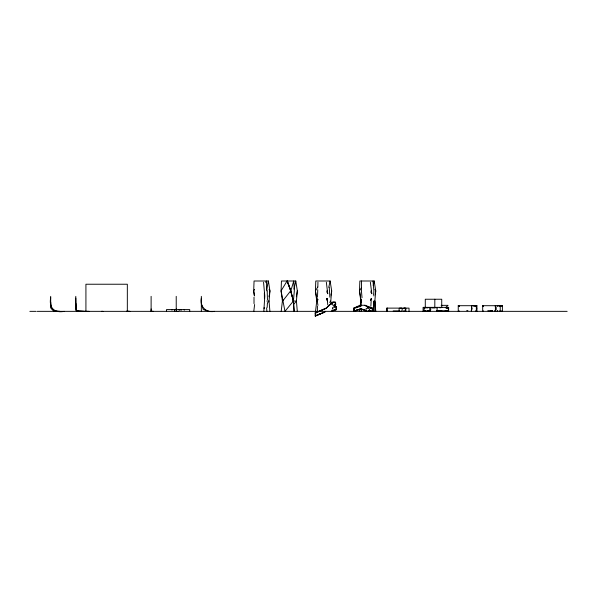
<?xml version="1.0" encoding="UTF-8"?>
<svg xmlns="http://www.w3.org/2000/svg" width="597" height="597" viewBox="0 0 597 597"><rect width="100%" height="100%" fill="white"/><g stroke="black" fill="none" stroke-linecap="round" stroke-linejoin="round"><path stroke-width="0.9" d="M254.009 297.231L254.023 303.627M267.449 299.784L267.202 290.918M317.373 311.35L317.425 306.194M370.849 306.194L371.304 298.41L370.409 300.381L371.215 299.149L370.633 299.993M317.94 282.232L317.835 287.179M317.753 289.672L317.507 297.231M472.085 306.134L472.1 305.701M361.521 281L361.431 290.911L362.028 297.657M315.462 312.776L315.462 316M354.125 308.119L354.006 311.35L356.782 310.209M267.366 303.627L267.18 307.485M374.304 301.052L373.767 311.35M263.837 311.35L264.792 296.008L263.553 282.232M264.105 308.768L264.187 307.485M373.662 294.269L373.886 290.911L372.991 281M476.697 309.052L476.697 308M281.187 311.35L282.411 301.037L281.075 290.873L281.448 281L295.776 281L297.336 290.873L296.425 301.037L297.291 311.35M331.059 304.477L330.768 301.037L331.678 290.873L330.119 281L315.791 281L315.417 290.873L316.753 301.037L315.529 311.35M361.222 311.35L361.454 308.768M332.76 310.53L336.245 309.298L336.245 306.88L335.462 306.477M253.8 311.35L254.613 304.477M354.043 308.149L354.125 311.35M359.603 311.35L359.909 308.768M360.207 306.194L361.103 299.343M315.798 315.47L315.589 316M354.454 310.821L354.208 311.35M387.408 310.821C386.707 312.738 386.334 307.41 387.349 308.343M430.728 308.955L430.728 309.761M268.978 296.799L269.254 295.105M269.531 293.411L269.941 290.873L268.381 281L254.061 281L253.688 290.873L254.292 295.493M282.411 301.037L282.687 299.343M296.366 296.799L297.336 290.873M317.171 298.493L316.753 301.037L317.291 299.343M330.984 295.105L331.678 290.873M375.192 294.261L375.744 290.873L374.185 281L359.864 281L359.491 290.873L360.819 301.037L361.357 299.343M333.551 307.351L335.372 304.963L335.372 302.537L334.723 302.134M264.411 298.463L264.359 293.03M448.347 310.85L448.347 307.865L447.466 307.365L446.593 307.865M436.959 308L437.086 307.365L436.653 307.671M266.471 289.97L268.381 281M294.052 289.075L295.776 281M328.775 287.284L330.119 281M373.229 285.485L374.185 281M334.462 307.231L335.215 306.477M471.391 306.134L471.511 305.701L471.511 311.35L471.197 310.447M386.953 308.119L386.953 311.35M265.844 282.642L266.352 281L266.949 290.873M315.679 316L315.813 315.597M496.219 309.649L496.219 307.403M326.94 299.418L327.231 298.41L326.872 299.761L327.171 298.47L327.775 304.91M332.962 308.052L332.626 308.746L332.499 307.627M430.459 311.044L429.773 311.35L430.161 310.709M254.606 289.351L253.688 290.873L254.471 295.955M287.075 281L281.075 290.873L284.956 311.35L293.425 301.037L290.672 290.873L287.075 281L290.821 290.873L293.381 301.037L293.963 311.35M317.723 287.075L315.417 290.873L317.955 305.336M361.334 287.836L359.491 290.873L361.446 302.754M475.682 306.604L476.339 305.701L476.339 311.35L475.481 310.918M333.947 305.992L335.589 303.746M332.305 309.85L331.216 311.35L336.372 309.709L336.372 306.477L334.477 306.88L335.589 305.365L335.589 302.134L332.35 302.134L326.298 308.119L315.201 312.776L315.201 316L324.955 312.067M448.093 310.91C449.041 309.977 448.563 306.716 446.847 307.798M495.07 306.134L495.398 305.701L495.398 311.35L495.07 310.918M427.952 310.85L427.952 311.35L428.445 310.709M282.65 301.037L290.672 290.873L293.381 301.037L294.336 290.873L293.746 281L290.821 290.873L287.47 281M316.992 301.037L318.141 299.582M471.54 310.641L471.511 311.35M267.337 303.097L269.031 301.037L269.941 290.873L269.105 289.351M293.597 304.477L296.425 301.037L292.679 301.037M329.634 302.41L330.768 301.037M370.625 308.522L372.528 308.119L372.528 311.35M403.579 308.522L403.938 308.119M315.425 312.783L315.425 316L324.977 311.895M371.998 311.35L372.394 308.522L367.7 306.694M404.953 311.35L405.475 309.739L404.953 308.119M370.812 308.343L371.364 308.119M403.766 308.343L404.311 308.119M445.526 307.746L448.056 305.343L441.138 305.343M496.958 306.134L497.555 305.701M333.104 302.134L325.865 308.358L315.238 313.179M399.221 308.522L399.789 308.119M334.723 305.365L335.372 304.963M368.461 311.35L369.11 310.947M476.182 306.134L476.921 305.701L476.921 311.35L476.182 310.918M475.481 306.134L476.339 305.701M425.004 307.798L427.049 307.798M427.049 310.91L425.325 311.067M483.585 310.918L482.689 311.35L482.689 305.701L502.383 305.701L502.383 311.35L501.047 310.918M357.722 309.567L353.857 311.35L353.857 308.119L360.036 305.261L364.954 305.261L372.528 308.119M467.921 310.641L466.712 310.641M353.894 308.522L360.222 306.38M316.686 312.418L326.611 308.119M316.597 315.268L321.305 313.276M459.265 310.918L458.242 311.35L458.242 305.701L476.921 305.701L475.772 305.903M315.201 316L323.738 312.425M359.155 306.216L353.857 308.119M354.514 311.35L360.7 308.813M357.999 309.515L354.334 311.35L357.999 309.925L361.916 309.209L364.558 309.634M499.159 306.134L500.226 305.701L500.226 311.35L499.159 310.918M424.586 307.865L426.027 307.365L427.474 307.865M501.047 306.134L502.383 305.701L500.644 305.903M333.536 310.127L336.245 309.298M445.295 307.671L446.302 307.365L446.302 307.865M431.489 307.798L435.37 307.798M447.28 311.044L448.638 311.35L448.638 307.365L447.28 307.671L448.638 307.865L446.131 308.119M446.302 310.85L445.295 311.044L446.302 311.35L446.302 310.85L445.205 310.709M359.506 309.231L362.506 309.343M431.601 307.694L435.258 307.694M425.601 310.589L424.101 310.85L425.027 311.044L424.101 311.35L424.101 307.365L425.027 307.671M473.473 305.97L474.376 305.97M474.055 305.97L474.966 305.97M497.361 305.97L498.264 305.97M499.517 305.97L500.42 305.97M492.428 310.709L487.779 310.746M491.047 310.85L492.674 310.746M335.462 309.709L336.298 308.686L335.827 306.537M371.618 311.35C372.894 311.186 372.894 308.283 371.618 308.119M404.565 311.35C405.841 311.186 405.841 308.283 404.565 308.119M333.693 302.134C328.051 306.448 340.014 306.06 334.096 302.134M400.386 308.119C398.587 307.918 398.587 311.552 400.386 311.35M367.834 311.35C373.744 307.425 361.782 307.037 367.431 311.35M400.788 311.35C402.729 311.627 402.729 307.843 400.788 308.119M266.784 301.037L269.031 301.037L269.904 311.35M448.638 307.365L423.079 307.365L423.079 311.35M334.842 309.709L336.372 309.709M427.474 310.85L430.444 310.85M436.683 310.85L441.87 310.85M447.556 310.85L437.914 310.85M393.169 310.947L399.221 310.947M29.85 311.35L36.178 311.35M37.223 311.35L567.15 311.35M315.201 312.776L315.858 312.776M89.065 311.35L79.028 311.164L76.64 310.507L75.983 308.119L75.797 298.082M102.923 311.35L101.475 311.335M153.511 311.35L151.302 311.164L151.116 308.955M178.615 311.35L177.443 311.343M64.245 311.35C54.32 313.313 48.73 307.724 50.693 297.791M129.907 311.35L126.818 310.977M214.457 311.35C206.152 313.141 199.54 306.522 201.331 298.224M83.871 311.35L76.371 310.776L75.797 303.276M439.288 307.686L441.019 307.753M404.311 311.35L403.617 310.821M371.364 311.35L370.662 310.821M335.215 309.709L334.76 309.582M59.909 311.35L55.14 310.918L52.409 309.634L51.118 306.895L50.693 302.134M447.466 311.194L446.683 310.694M366.11 306.38L372.394 308.522M368.662 310.634L370.991 311.35L370.625 310.947M368.864 310.828L370.506 311.35M208.831 311.35L203.204 309.477L201.331 303.851M151.69 311.35L151.116 310.776M430.504 308.119L429.773 307.365L429.773 311.35M459.265 306.134L458.242 305.701L459.265 306.604M361.551 305.977L360.036 305.261L360.036 306.88M360.797 308.85L366.088 311.35M363.267 309.515L366.842 311.35M483.585 306.134L482.689 305.701L483.585 306.604M447.369 310.709L448.638 311.35M446.593 310.85L447.466 311.35M401.408 308.119L402.057 308.522M364.954 305.261L367.864 307.171M496.958 310.918L497.555 311.35L497.555 310.641M424.101 307.365L424.863 308M428.288 307.671L427.952 307.365L427.952 307.865M76.946 311.35L75.797 310.201L75.797 296.351M54.126 311.35L50.693 307.918L50.693 296.351M436.87 310.589L437.086 311.35L437.086 307.365M371.558 292.933L371.058 292.209L371.819 293.769L370.356 282.232M326.992 292.209L327.529 292.985M494.868 310.447L495.398 311.35M374.901 289.351L375.744 290.873L374.834 301.037L375.707 311.35L375.065 300.918M387.281 308.119L387.423 308.522M354.334 308.119L354.469 308.522M315.679 312.776L315.813 313.179M327.492 292.933L327.753 293.769L326.343 282.232M329.245 287.179L329.865 297.231M293.425 301.037L294.299 311.35M266.62 307.91L266.904 311.35M374.05 311.35L373.535 301.045M361.349 308.768L361.483 311.35M373.826 294.694L373.879 295.963M361.11 301.052L361.192 305.336M176.219 308.955L176.234 310.127L176.219 296.351M472.1 307.821L472.1 309.231M441.735 307.627L441.735 299.239L425.288 299.239L425.288 307.627M434.817 299.239L434.817 307.627M409.027 311.35L409.027 308.119L386.811 308.119L386.811 311.35M405.826 308.119L405.826 311.35M405.475 308.119L405.475 311.35M201.331 296.351L201.331 311.35M189.712 311.35L189.712 309.589L166.503 309.589L166.503 311.35M184.249 309.589L184.249 310.179M181.025 309.589L181.025 310.47M179.242 309.589L179.242 310.47M176.19 309.589L176.19 311.35M174.406 309.589L174.406 311.35M171.966 309.589L171.966 310.179M151.116 296.351L151.116 311.35M127.333 311.35L127.333 284.232L85.923 284.232L85.923 311.35M327.134 298.507L327.365 301.06L327.156 298.5M327.32 292.187L327.096 290.903L327.32 292.187M371.364 292.187L371.147 290.903L371.364 292.187M327.186 299.784L327.052 298.507L327.186 299.784"/></g></svg>
